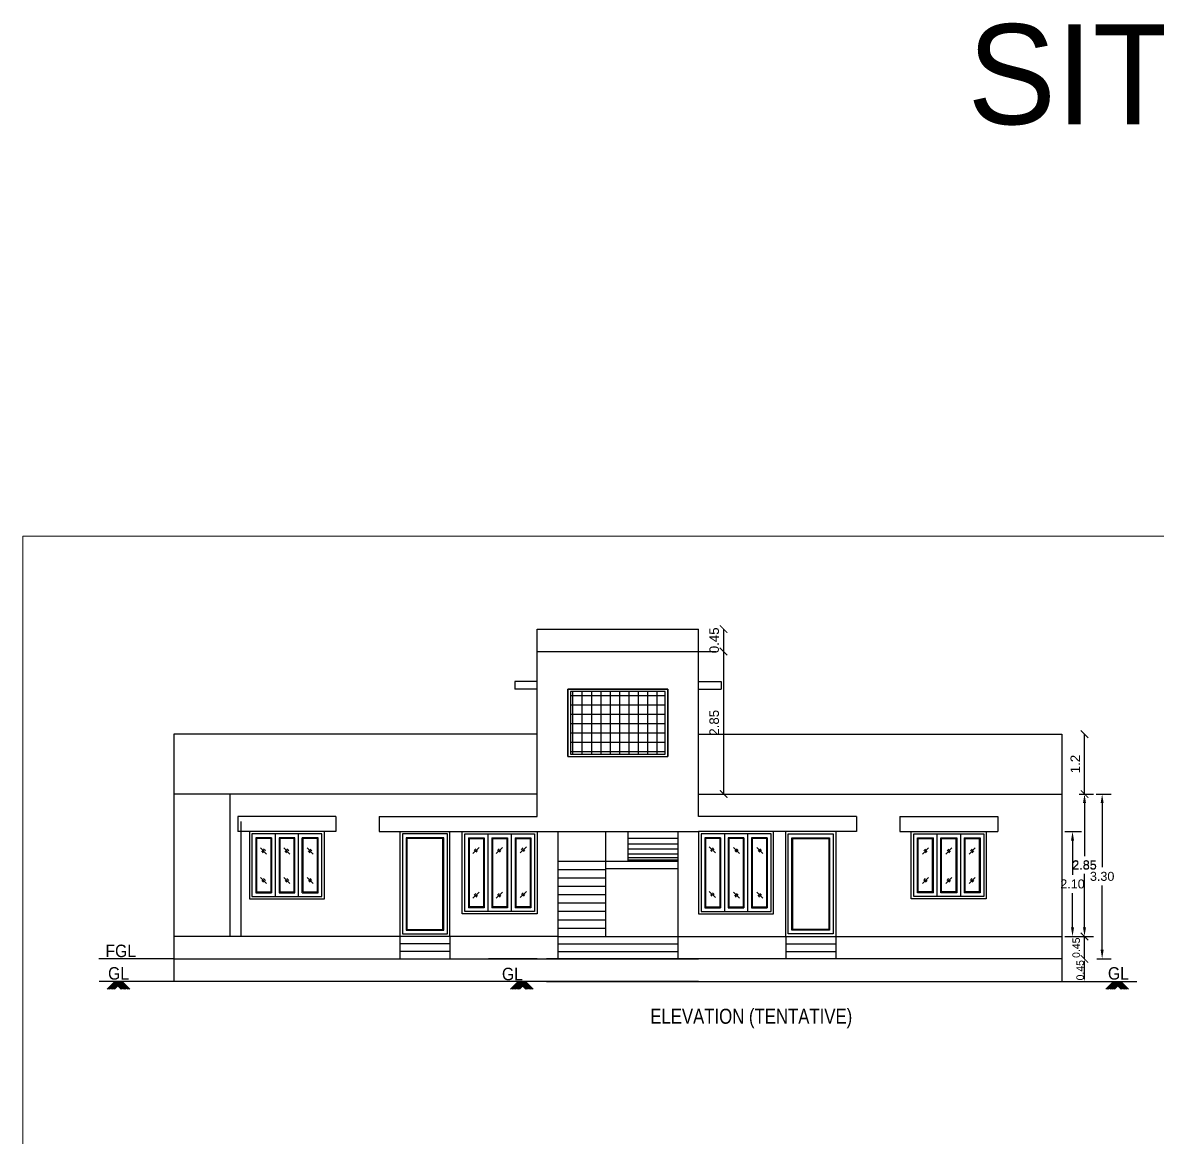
# Model space of a CAD drawing. Header units: metres. Extents: x 10 to 343, y 349 to 530.
# Drawn here: x 148.91 to 171.63, y 386.07 to 408.39 of the extents above; entities that cross this region are included whole.
import ezdxf

# ---------------------------------------------------------------- set-up
doc = ezdxf.new("R2010")
doc.units = ezdxf.units.M
doc.linetypes.add('HIDDEN', pattern=[0.375, 0.25, -0.125])
for name, color, linetype in [('BLK_1_FLR_0_KITCHEN', 1, 'Continuous'), ('BLK_1_FLR_0_REGULAR_ROOM_1', 1, 'Continuous'), ('BLK_1_FLR_0_REGULAR_ROOM_2', 1, 'Continuous'), ('BLK_1_FLR_0_REGULAR_ROOM_3', 1, 'Continuous'), ('BLK_1_FLR_0_WC_BATH_2', 3, 'Continuous'), ('BLK_1_HT_OF_BLDG', 5, 'Continuous'), ('BLK_1_PLINTH_HEIGHT', 7, 'Continuous')]:
    doc.layers.add(name, color=color, linetype=linetype)
doc.layers.add('wall', color=7, linetype='Continuous', lineweight=0)
doc.styles.add('m', font='micross.ttf', dxfattribs={"width": 0.9, "height": 350})
doc.styles.add('ROMANS', font='romans.shx', dxfattribs={"width": 0.8})
doc.styles.get("Standard").update_dxf_attribs({"font": 'arial.ttf'})
doc.styles.add('style10', font='micross.ttf', dxfattribs={"width": 0.8, "height": 150})
doc.styles.add('style3', font='arial.ttf')
doc.dimstyles.new('ISO-25', dxfattribs={"dimtxt": 2.5, "dimasz": 2.5, "dimexe": 1.25, "dimexo": 0.625, "dimtad": 1, "dimtxsty": 'Standard', "dimcen": 2.5, "dimadec": 0, "dimazin": 0, "dimtfac": 1, "dimtmove": 0, "dimatfit": 3, "dimfxl": 0, "dimarcsym": 0})
doc.dimstyles.new('STANDARD$0', dxfattribs={"dimtxt": 4, "dimasz": 2.5, "dimexe": 2, "dimexo": 2, "dimgap": 2, "dimtad": 1, "dimdec": 4, "dimzin": 0, "dimdsep": 46, "dimlunit": 4, "dimtxsty": 'ROMANS', "dimblk": 'ARCHTICK', "dimcen": 0.0625, "dimdle": 2.5, "dimse1": 1, "dimse2": 1, "dimclrd": 4, "dimclre": 9, "dimclrt": 6, "dimadec": 0, "dimazin": 0, "dimtfac": 1, "dimtdec": 4, "dimtix": 1, "dimtofl": 0, "dimtmove": 2, "dimatfit": 3, "dimldrblk": 'ARCHTICK', "dimfxl": 0, "dimtolj": 1, "dimtzin": 0, "dimarcsym": 0})

# ---------------------------------------------------------------- blocks, each defined once
blk = doc.blocks.new('_ArchTick')
at = {"color": 0, "linetype": 'ByBlock', "const_width": 0.15}
blk.add_lwpolyline([(-0.5, -0.5), (0.5, 0.5)], dxfattribs=at)
blk = doc.blocks.new('*D71')
at = {"color": 8, "lineweight": -2, "ltscale": 400}
blk.add_line((170.155, 389.661), (170.155, 390.111), dxfattribs=at)
at = {"layer": 'Defpoints', "color": 0, "ltscale": 400}
for p in [(169.983, 390.111), (170.155, 390.111), (169.983, 389.661)]:
    blk.add_point(p, dxfattribs=at)
at = {"color": 8, "lineweight": -2, "ltscale": 400, "xscale": 0.15, "yscale": 0.15, "zscale": 0.15}
for p, rotation in [((170.155, 390.111), 90), ((170.155, 389.661), 270)]:
    blk.add_blockref('_ArchTick', p, dxfattribs=dict(at, rotation=rotation))
at = {"ltscale": 400, "insert": (169.989, 389.886), "char_height": 0.15, "attachment_point": 5, "rotation": 90, "style": 'style3'}
blk.add_mtext('0.45', dxfattribs=at)
blk = doc.blocks.new('*D72')
at = {"layer": 'BLK_1_FLR_0_KITCHEN', "color": 0, "lineweight": -2}
for p, q in [((170.046, 392.961), (170.335, 392.961)), ((170.155, 392.781), (170.155, 391.718)), ((170.155, 390.291), (170.155, 391.354)), ((169.764, 390.111), (170.335, 390.111))]:
    blk.add_line(p, q, dxfattribs=at)
at = {"layer": 'BLK_1_FLR_0_KITCHEN', "color": 0}
for points in [[(170.125, 392.781), (170.185, 392.781), (170.155, 392.961)], [(170.125, 390.291), (170.185, 390.291), (170.155, 390.111)]]:
    blk.add_solid(points, dxfattribs=at)
at = {"layer": 'Defpoints', "color": 0}
for p in [(169.983, 392.961), (170.155, 392.961), (169.701, 390.111)]:
    blk.add_point(p, dxfattribs=at)
at = {"layer": 'BLK_1_FLR_0_KITCHEN', "color": 0, "insert": (170.155, 391.536), "char_height": 0.18, "attachment_point": 5}
blk.add_mtext('\\A1;2.85', dxfattribs=at)
blk = doc.blocks.new('*D73')
at = {"color": 8, "lineweight": -2, "ltscale": 400}
blk.add_line((170.155, 392.961), (170.155, 394.161), dxfattribs=at)
at = {"layer": 'Defpoints', "color": 0, "ltscale": 400}
for p in [(169.983, 394.161), (170.155, 394.161), (169.983, 392.961)]:
    blk.add_point(p, dxfattribs=at)
at = {"color": 8, "lineweight": -2, "ltscale": 400, "xscale": 0.15, "yscale": 0.15, "zscale": 0.15}
for p, rotation in [((170.155, 394.161), 90), ((170.155, 392.961), 270)]:
    blk.add_blockref('_ArchTick', p, dxfattribs=dict(at, rotation=rotation))
at = {"ltscale": 400, "insert": (169.97, 393.561), "char_height": 0.19, "attachment_point": 5, "rotation": 90, "style": 'style3'}
blk.add_mtext('1.2', dxfattribs=at)
blk = doc.blocks.new('*D69')
at = {"color": 8, "lineweight": -2, "ltscale": 400}
blk.add_line((162.932, 395.811), (162.932, 392.961), dxfattribs=at)
at = {"layer": 'Defpoints', "color": 0, "ltscale": 400}
for p in [(162.774, 395.811), (162.774, 392.961), (162.932, 392.961)]:
    blk.add_point(p, dxfattribs=at)
at = {"color": 8, "lineweight": -2, "ltscale": 400, "xscale": 0.15, "yscale": 0.15, "zscale": 0.15}
for p, rotation in [((162.932, 395.811), 90), ((162.932, 392.961), 270)]:
    blk.add_blockref('_ArchTick', p, dxfattribs=dict(at, rotation=rotation))
at = {"ltscale": 400, "insert": (162.745, 394.386), "char_height": 0.19, "attachment_point": 5, "rotation": 90, "style": 'style3'}
blk.add_mtext('2.85', dxfattribs=at)
blk = doc.blocks.new('*D70')
at = {"layer": 'BLK_1_HT_OF_BLDG', "color": 0, "lineweight": -2}
for p, q in [((170.39, 392.961), (170.688, 392.961)), ((170.508, 392.781), (170.508, 391.495)), ((170.508, 389.844), (170.508, 391.131)), ((170.405, 389.664), (170.688, 389.664))]:
    blk.add_line(p, q, dxfattribs=at)
at = {"layer": 'BLK_1_HT_OF_BLDG', "color": 0}
for points in [[(170.478, 392.781), (170.538, 392.781), (170.508, 392.961)], [(170.478, 389.844), (170.538, 389.844), (170.508, 389.664)]]:
    blk.add_solid(points, dxfattribs=at)
at = {"layer": 'Defpoints', "color": 0}
for p in [(170.328, 392.961), (170.343, 389.664), (170.508, 389.664)]:
    blk.add_point(p, dxfattribs=at)
at = {"layer": 'BLK_1_HT_OF_BLDG', "color": 0, "insert": (170.508, 391.313), "char_height": 0.18, "attachment_point": 5}
blk.add_mtext('\\A1;3.30', dxfattribs=at)
blk = doc.blocks.new('*D116')
at = {"layer": 'BLK_1_PLINTH_HEIGHT', "color": 0, "lineweight": -2, "ltscale": 0.5}
blk.add_line((170.155, 389.261), (170.155, 389.611), dxfattribs=at)
at = {"layer": 'BLK_1_PLINTH_HEIGHT', "color": 0, "ltscale": 0.5}
for points in [[(170.147, 389.611), (170.164, 389.611), (170.155, 389.661)], [(170.147, 389.261), (170.164, 389.261), (170.155, 389.211)]]:
    blk.add_solid(points, dxfattribs=at)
at = {"layer": 'Defpoints', "color": 0, "ltscale": 0.5}
for p in [(169.983, 389.661), (170.155, 389.661), (169.983, 389.211)]:
    blk.add_point(p, dxfattribs=at)
at = {"layer": 'BLK_1_PLINTH_HEIGHT', "color": 0, "ltscale": 0.5, "insert": (170.069, 389.436), "char_height": 0.15, "attachment_point": 5, "rotation": 90}
blk.add_mtext('0.45', dxfattribs=at)
blk = doc.blocks.new('*D117')
at = {"color": 8, "lineweight": -2, "ltscale": 400}
blk.add_line((162.932, 396.261), (162.932, 395.811), dxfattribs=at)
at = {"layer": 'Defpoints', "color": 0, "ltscale": 400}
for p in [(162.774, 396.261), (162.774, 395.811), (162.932, 395.811)]:
    blk.add_point(p, dxfattribs=at)
at = {"color": 8, "lineweight": -2, "ltscale": 400, "xscale": 0.15, "yscale": 0.15, "zscale": 0.15}
for p, rotation in [((162.932, 396.261), 90), ((162.932, 395.811), 270)]:
    blk.add_blockref('_ArchTick', p, dxfattribs=dict(at, rotation=rotation))
at = {"ltscale": 400, "insert": (162.745, 396.036), "char_height": 0.19, "attachment_point": 5, "rotation": 90, "style": 'style3'}
blk.add_mtext('0.45', dxfattribs=at)
blk = doc.blocks.new('*D185')
at = {"layer": 'BLK_1_FLR_0_WC_BATH_2', "color": 0, "lineweight": -2}
for p, q in [((169.764, 392.211), (170.095, 392.211)), ((169.915, 392.031), (169.915, 391.343)), ((169.915, 390.291), (169.915, 390.979)), ((169.764, 390.111), (170.095, 390.111))]:
    blk.add_line(p, q, dxfattribs=at)
at = {"layer": 'BLK_1_FLR_0_WC_BATH_2', "color": 0}
for points in [[(169.885, 392.031), (169.945, 392.031), (169.915, 392.211)], [(169.885, 390.291), (169.945, 390.291), (169.915, 390.111)]]:
    blk.add_solid(points, dxfattribs=at)
at = {"layer": 'Defpoints', "color": 0}
for p in [(169.701, 392.211), (169.701, 390.111), (169.915, 390.111)]:
    blk.add_point(p, dxfattribs=at)
at = {"layer": 'BLK_1_FLR_0_WC_BATH_2', "color": 0, "insert": (169.915, 391.161), "char_height": 0.18, "attachment_point": 5}
blk.add_mtext('\\A1;2.10', dxfattribs=at)
blk = doc.blocks.new('*D186')
at = {"layer": 'BLK_1_FLR_0_WC_BATH_2', "color": 0, "lineweight": -2}
for p, q in [((169.764, 392.211), (170.095, 392.211)), ((169.915, 392.031), (169.915, 391.343)), ((169.915, 390.291), (169.915, 390.979)), ((169.764, 390.111), (170.095, 390.111))]:
    blk.add_line(p, q, dxfattribs=at)
at = {"layer": 'BLK_1_FLR_0_WC_BATH_2', "color": 0}
for points in [[(169.885, 392.031), (169.945, 392.031), (169.915, 392.211)], [(169.885, 390.291), (169.945, 390.291), (169.915, 390.111)]]:
    blk.add_solid(points, dxfattribs=at)
at = {"layer": 'Defpoints', "color": 0}
for p in [(169.701, 392.211), (169.701, 390.111), (169.915, 390.111)]:
    blk.add_point(p, dxfattribs=at)
at = {"layer": 'BLK_1_FLR_0_WC_BATH_2', "color": 0, "insert": (169.915, 391.161), "char_height": 0.18, "attachment_point": 5}
blk.add_mtext('\\A1;2.10', dxfattribs=at)
blk = doc.blocks.new('*D187')
at = {"layer": 'BLK_1_FLR_0_WC_BATH_2', "color": 0, "lineweight": -2}
for p, q in [((169.764, 392.211), (170.095, 392.211)), ((169.915, 392.031), (169.915, 391.343)), ((169.915, 390.291), (169.915, 390.979)), ((169.764, 390.111), (170.095, 390.111))]:
    blk.add_line(p, q, dxfattribs=at)
at = {"layer": 'BLK_1_FLR_0_WC_BATH_2', "color": 0}
for points in [[(169.885, 392.031), (169.945, 392.031), (169.915, 392.211)], [(169.885, 390.291), (169.945, 390.291), (169.915, 390.111)]]:
    blk.add_solid(points, dxfattribs=at)
at = {"layer": 'Defpoints', "color": 0}
for p in [(169.701, 392.211), (169.701, 390.111), (169.915, 390.111)]:
    blk.add_point(p, dxfattribs=at)
at = {"layer": 'BLK_1_FLR_0_WC_BATH_2', "color": 0, "insert": (169.915, 391.161), "char_height": 0.18, "attachment_point": 5}
blk.add_mtext('\\A1;2.10', dxfattribs=at)
blk = doc.blocks.new('*D188')
at = {"layer": 'BLK_1_FLR_0_WC_BATH_2', "color": 0, "lineweight": -2}
for p, q in [((169.764, 392.211), (170.095, 392.211)), ((169.915, 392.031), (169.915, 391.343)), ((169.915, 390.291), (169.915, 390.979)), ((169.764, 390.111), (170.095, 390.111))]:
    blk.add_line(p, q, dxfattribs=at)
at = {"layer": 'BLK_1_FLR_0_WC_BATH_2', "color": 0}
for points in [[(169.885, 392.031), (169.945, 392.031), (169.915, 392.211)], [(169.885, 390.291), (169.945, 390.291), (169.915, 390.111)]]:
    blk.add_solid(points, dxfattribs=at)
at = {"layer": 'Defpoints', "color": 0}
for p in [(169.701, 392.211), (169.701, 390.111), (169.915, 390.111)]:
    blk.add_point(p, dxfattribs=at)
at = {"layer": 'BLK_1_FLR_0_WC_BATH_2', "color": 0, "insert": (169.915, 391.161), "char_height": 0.18, "attachment_point": 5}
blk.add_mtext('\\A1;2.10', dxfattribs=at)
blk = doc.blocks.new('*D189')
at = {"layer": 'BLK_1_FLR_0_REGULAR_ROOM_3', "color": 0, "lineweight": -2}
for p, q in [((170.046, 392.961), (170.335, 392.961)), ((170.155, 392.781), (170.155, 391.718)), ((170.155, 390.291), (170.155, 391.354)), ((169.764, 390.111), (170.335, 390.111))]:
    blk.add_line(p, q, dxfattribs=at)
at = {"layer": 'BLK_1_FLR_0_REGULAR_ROOM_3', "color": 0}
for points in [[(170.125, 392.781), (170.185, 392.781), (170.155, 392.961)], [(170.125, 390.291), (170.185, 390.291), (170.155, 390.111)]]:
    blk.add_solid(points, dxfattribs=at)
at = {"layer": 'Defpoints', "color": 0}
for p in [(169.983, 392.961), (170.155, 392.961), (169.701, 390.111)]:
    blk.add_point(p, dxfattribs=at)
at = {"layer": 'BLK_1_FLR_0_REGULAR_ROOM_3', "color": 0, "insert": (170.155, 391.536), "char_height": 0.18, "attachment_point": 5}
blk.add_mtext('\\A1;2.85', dxfattribs=at)
blk = doc.blocks.new('*D190')
at = {"layer": 'BLK_1_FLR_0_REGULAR_ROOM_1', "color": 0, "lineweight": -2}
for p, q in [((170.046, 392.961), (170.335, 392.961)), ((170.155, 392.781), (170.155, 391.721)), ((170.155, 390.291), (170.155, 391.357)), ((169.764, 390.111), (170.335, 390.111))]:
    blk.add_line(p, q, dxfattribs=at)
at = {"layer": 'BLK_1_FLR_0_REGULAR_ROOM_1', "color": 0}
for points in [[(170.125, 392.781), (170.185, 392.781), (170.155, 392.961)], [(170.125, 390.291), (170.185, 390.291), (170.155, 390.111)]]:
    blk.add_solid(points, dxfattribs=at)
at = {"layer": 'Defpoints', "color": 0}
for p in [(169.983, 392.961), (170.155, 392.961), (169.701, 390.111)]:
    blk.add_point(p, dxfattribs=at)
at = {"layer": 'BLK_1_FLR_0_REGULAR_ROOM_1', "color": 0, "insert": (170.155, 391.539), "char_height": 0.18, "attachment_point": 5}
blk.add_mtext('\\A1;2.85', dxfattribs=at)
blk = doc.blocks.new('*D191')
at = {"layer": 'BLK_1_FLR_0_REGULAR_ROOM_2', "color": 0, "lineweight": -2}
for p, q in [((170.046, 392.961), (170.335, 392.961)), ((170.155, 392.781), (170.155, 391.727)), ((170.155, 390.291), (170.155, 391.363)), ((169.764, 390.111), (170.335, 390.111))]:
    blk.add_line(p, q, dxfattribs=at)
at = {"layer": 'BLK_1_FLR_0_REGULAR_ROOM_2', "color": 0}
for points in [[(170.125, 392.781), (170.185, 392.781), (170.155, 392.961)], [(170.125, 390.291), (170.185, 390.291), (170.155, 390.111)]]:
    blk.add_solid(points, dxfattribs=at)
at = {"layer": 'Defpoints', "color": 0}
for p in [(169.983, 392.961), (170.155, 392.961), (169.701, 390.111)]:
    blk.add_point(p, dxfattribs=at)
at = {"layer": 'BLK_1_FLR_0_REGULAR_ROOM_2', "color": 0, "insert": (170.155, 391.545), "char_height": 0.18, "attachment_point": 5}
blk.add_mtext('\\A1;2.85', dxfattribs=at)

msp = doc.modelspace()

# ---------------------------------------------------------------- hatches: boundary and pattern name
at = {"ltscale": 400}
h = msp.add_hatch(dxfattribs=at)
h.set_pattern_fill('NET', color=256, scale=1.5, style=0)
h.set_pattern_definition([(0, (-17767.8952, -11771.00398), (0, 0.1875), []), (90, (-17767.8952, -11771.00398), (-0.1875, 0), [])])
h.paths.add_polyline_path([(161.7663, 395.0113), (159.8663, 395.0113), (159.8663, 393.7613), (161.7663, 393.7613)])

# ---------------------------------------------------------------- linework, layer by layer
for p, q in [((159.2013, 392.5113), (159.2013, 396.2613)), ((159.2013, 396.2613), (162.4313, 396.2613)), ((162.4313, 394.1613), (162.4313, 396.2613)), ((162.4313, 394.1613), (162.4313, 395.5113)), ((159.8163, 395.0613), (161.8163, 395.0613)), ((159.8163, 393.7113), (159.8163, 395.0613)), ((161.8163, 395.0613), (161.8163, 393.7113)), ((151.9313, 394.1613), (151.9313, 389.6613)), ((162.4313, 392.5113), (162.4313, 394.1613)), ((169.7013, 394.1613), (169.7013, 389.6613)), ((159.8163, 393.7113), (161.8163, 393.7113)), ((156.0413, 392.5113), (156.0413, 392.2113)), ((156.0413, 392.5113), (156.0413, 392.2113)), ((156.0413, 392.5113), (159.2013, 392.5113)), ((165.5913, 392.5113), (162.4313, 392.5113)), ((165.5913, 392.5113), (165.5913, 392.2113)), ((165.5913, 392.5113), (165.5913, 392.2113)), ((156.0413, 392.2113), (159.2013, 392.2113)), ((165.5913, 392.2113), (162.4313, 392.2113)), ((153.6641, 391.8814), (153.7856, 391.7601)), ((153.7247, 391.7862), (153.6922, 391.8216)), ((153.7618, 391.8216), (153.7262, 391.8578)), ((154.1311, 391.8814), (154.2526, 391.7601)), ((154.1917, 391.7862), (154.1592, 391.8216)), ((154.2288, 391.8216), (154.1932, 391.8578)), ((154.5971, 391.8814), (154.7186, 391.7601)), ((154.6577, 391.7862), (154.6252, 391.8216)), ((154.6948, 391.8216), (154.6592, 391.8578)), ((158.0381, 391.8904), (157.9166, 391.7691)), ((157.9404, 391.8306), (157.9759, 391.8668)), ((157.9775, 391.7952), (158.0099, 391.8306)), ((158.5051, 391.8904), (158.3836, 391.7691)), ((158.4074, 391.8306), (158.4429, 391.8668)), ((158.4445, 391.7952), (158.4769, 391.8306)), ((158.9861, 391.9054), (158.8646, 391.7841)), ((158.8884, 391.8456), (158.9239, 391.8818)), ((158.9255, 391.8102), (158.9579, 391.8456)), ((162.6464, 391.9054), (162.7679, 391.7841)), ((162.707, 391.8102), (162.6746, 391.8456)), ((162.7441, 391.8456), (162.7086, 391.8818)), ((163.1274, 391.8904), (163.2489, 391.7691)), ((163.188, 391.7952), (163.1556, 391.8306)), ((163.2251, 391.8306), (163.1896, 391.8668)), ((163.5944, 391.8904), (163.7159, 391.7691)), ((163.655, 391.7952), (163.6226, 391.8306)), ((163.6921, 391.8306), (163.6566, 391.8668)), ((167.0354, 391.8814), (166.9139, 391.7601)), ((166.9377, 391.8216), (166.9733, 391.8578)), ((166.9748, 391.7862), (167.0073, 391.8216)), ((167.5014, 391.8814), (167.3799, 391.7601)), ((167.4037, 391.8216), (167.4393, 391.8578)), ((167.4408, 391.7862), (167.4733, 391.8216)), ((167.9684, 391.8814), (167.8469, 391.7601)), ((167.8707, 391.8216), (167.9063, 391.8578)), ((167.9078, 391.7862), (167.9403, 391.8216)), ((153.6641, 391.2914), (153.7856, 391.1701)), ((153.7247, 391.1962), (153.6922, 391.2316)), ((153.7618, 391.2316), (153.7262, 391.2678)), ((154.1311, 391.2914), (154.2526, 391.1701)), ((154.1917, 391.1962), (154.1592, 391.2316)), ((154.2288, 391.2316), (154.1932, 391.2678)), ((154.5971, 391.2914), (154.7186, 391.1701)), ((154.6577, 391.1962), (154.6252, 391.2316)), ((154.6948, 391.2316), (154.6592, 391.2678)), ((167.0354, 391.2914), (166.9139, 391.1701)), ((166.9377, 391.2316), (166.9733, 391.2678)), ((166.9748, 391.1962), (167.0073, 391.2316)), ((167.5014, 391.2914), (167.3799, 391.1701)), ((167.4037, 391.2316), (167.4393, 391.2678)), ((167.4408, 391.1962), (167.4733, 391.2316)), ((167.9684, 391.2914), (167.8469, 391.1701)), ((167.8707, 391.2316), (167.9063, 391.2678)), ((167.9078, 391.1962), (167.9403, 391.2316)), ((158.0381, 390.9959), (157.9166, 390.8746)), ((157.9404, 390.9361), (157.9759, 390.9723)), ((157.9775, 390.9007), (158.0099, 390.9361)), ((158.5051, 390.9959), (158.3836, 390.8746)), ((158.4074, 390.9361), (158.4429, 390.9723)), ((158.4445, 390.9007), (158.4769, 390.9361)), ((158.9861, 391.0109), (158.8646, 390.8896)), ((158.8884, 390.9511), (158.9239, 390.9873)), ((158.9255, 390.9157), (158.9579, 390.9511)), ((162.6464, 391.0109), (162.7679, 390.8896)), ((162.707, 390.9157), (162.6746, 390.9511)), ((162.7441, 390.9511), (162.7086, 390.9873)), ((163.1274, 390.9959), (163.2489, 390.8746)), ((163.188, 390.9007), (163.1556, 390.9361)), ((163.2251, 390.9361), (163.1896, 390.9723)), ((163.5944, 390.9959), (163.7159, 390.8746)), ((163.655, 390.9007), (163.6226, 390.9361)), ((163.6921, 390.9361), (163.6566, 390.9723)), ((151.9313, 389.6613), (151.9313, 389.2113)), ((151.9313, 389.6613), (162.4313, 389.6613)), ((169.7013, 389.6613), (159.3863, 389.6613)), ((169.7013, 389.6613), (169.7013, 389.2113)), ((151.9313, 389.2113), (150.4328, 389.2113)), ((150.596, 389.0588), (150.7484, 389.2113)), ((150.6205, 389.0588), (150.7729, 389.2113)), ((150.6449, 389.0588), (150.7974, 389.2113)), ((150.6694, 389.0588), (150.8219, 389.2113)), ((150.698, 389.0588), (150.8504, 389.2113)), ((150.8744, 389.0588), (150.7219, 389.2113)), ((150.7225, 389.0588), (150.8749, 389.2113)), ((150.744, 389.0588), (150.8965, 389.2113)), ((150.8984, 389.0588), (150.7459, 389.2113)), ((150.9254, 389.0588), (150.7729, 389.2113)), ((150.9494, 389.0588), (150.7969, 389.2113)), ((150.9728, 389.0588), (150.8204, 389.2113)), ((151.0028, 389.0588), (150.8504, 389.2113)), ((151.0244, 389.0588), (150.872, 389.2113)), ((151.0489, 389.0588), (150.8965, 389.2113)), ((158.6706, 389.0588), (158.823, 389.2113)), ((158.6951, 389.0588), (158.8476, 389.2113)), ((158.7167, 389.0588), (158.8691, 389.2113)), ((158.7467, 389.0588), (158.8991, 389.2113)), ((158.7701, 389.0588), (158.9226, 389.2113)), ((158.7941, 389.0588), (158.9466, 389.2113)), ((158.8211, 389.0588), (158.9736, 389.2113)), ((158.9755, 389.0588), (158.823, 389.2113)), ((158.997, 389.0588), (158.8446, 389.2113)), ((158.8451, 389.0588), (158.9976, 389.2113)), ((159.0216, 389.0588), (158.8691, 389.2113)), ((159.0501, 389.0588), (158.8976, 389.2113)), ((159.0746, 389.0588), (158.9222, 389.2113)), ((159.099, 389.0588), (158.9466, 389.2113)), ((159.1235, 389.0588), (158.9711, 389.2113)), ((169.7013, 389.2113), (171.1997, 389.2113)), ((170.5836, 389.0588), (170.736, 389.2113)), ((170.6081, 389.0588), (170.7605, 389.2113)), ((170.6297, 389.0588), (170.7821, 389.2113)), ((170.6597, 389.0588), (170.8121, 389.2113)), ((170.6831, 389.0588), (170.8356, 389.2113)), ((170.7071, 389.0588), (170.8596, 389.2113)), ((170.7341, 389.0588), (170.8866, 389.2113)), ((170.8885, 389.0588), (170.736, 389.2113)), ((170.91, 389.0588), (170.7576, 389.2113)), ((170.7581, 389.0588), (170.9106, 389.2113)), ((170.9345, 389.0588), (170.7821, 389.2113)), ((170.9631, 389.0588), (170.8106, 389.2113)), ((170.9876, 389.0588), (170.8352, 389.2113)), ((171.012, 389.0588), (170.8596, 389.2113)), ((171.0365, 389.0588), (170.8841, 389.2113))]:
    msp.add_line(p, q, dxfattribs=at)
at = {"linetype": 'HIDDEN', "ltscale": 500}
for p, q in [((159.2013, 395.8113), (162.7743, 395.8113)), ((158.7513, 395.2113), (158.7513, 395.0613)), ((162.8813, 395.2113), (162.8813, 395.0613)), ((159.2013, 392.9613), (151.9313, 392.9613)), ((162.4313, 392.9613), (169.7013, 392.9613)), ((162.4313, 392.9613), (169.7013, 392.9613)), ((159.6163, 390.1113), (151.9313, 390.1113)), ((162.0163, 390.1113), (164.1763, 390.1113)), ((165.1763, 390.1113), (169.7013, 390.1113)), ((151.9313, 389.6613), (150.4314, 389.6613)), ((159.2013, 389.6613), (158.225, 389.6613)), ((162.4313, 389.2113), (151.9313, 389.2113)), ((159.3863, 389.2113), (169.7013, 389.2113))]:
    msp.add_line(p, q, dxfattribs=at)
for p, q in [((159.2013, 395.2113), (158.7513, 395.2113)), ((162.4313, 395.2113), (162.8813, 395.2113)), ((159.2013, 395.0613), (158.7513, 395.0613)), ((162.4313, 395.0613), (162.8813, 395.0613)), ((159.2013, 394.1613), (151.9313, 394.1613)), ((162.4313, 394.1613), (169.7013, 394.1613)), ((153.0562, 390.1113), (153.0562, 392.9613)), ((153.2138, 392.5113), (153.2138, 392.2113)), ((155.1738, 392.5113), (153.2138, 392.5113)), ((155.1738, 392.5113), (155.1738, 392.2113)), ((166.4588, 392.5113), (168.4188, 392.5113)), ((166.4588, 392.5113), (166.4588, 392.2113)), ((168.4188, 392.5113), (168.4188, 392.2113)), ((153.2717, 392.4113), (153.2717, 390.1113)), ((155.1738, 392.2113), (153.2138, 392.2113)), ((153.4438, 392.2113), (153.4438, 390.8613)), ((154.8938, 392.1613), (153.4938, 392.1613)), ((153.4938, 392.1613), (153.4938, 390.9113)), ((153.8858, 392.0863), (153.5688, 392.0863)), ((153.5688, 392.0863), (153.5688, 390.9863)), ((153.8708, 392.0713), (153.5838, 392.0713)), ((153.5838, 392.0713), (153.5838, 391.0013)), ((153.8708, 392.0713), (153.8708, 391.0013)), ((153.8858, 392.0863), (153.8858, 390.9863)), ((153.9608, 392.1613), (153.9608, 390.9113)), ((154.3518, 392.0863), (154.0358, 392.0863)), ((154.0358, 392.0863), (154.0358, 390.9863)), ((154.3368, 392.0713), (154.0508, 392.0713)), ((154.0508, 392.0713), (154.0508, 391.0013)), ((154.3368, 391.0013), (154.3368, 392.0713)), ((154.3518, 390.9863), (154.3518, 392.0863)), ((154.4268, 390.9113), (154.4268, 392.1613)), ((154.8188, 392.0863), (154.5018, 392.0863)), ((154.5018, 390.9863), (154.5018, 392.0863)), ((154.8038, 392.0713), (154.5168, 392.0713)), ((154.5168, 391.0013), (154.5168, 392.0713)), ((154.8038, 391.0013), (154.8038, 392.0713)), ((154.8188, 390.9863), (154.8188, 392.0863)), ((154.8938, 390.9113), (154.8938, 392.1613)), ((154.9438, 390.8613), (154.9438, 392.2113)), ((156.4563, 392.2113), (156.4563, 390.1113)), ((157.4063, 392.1613), (156.5063, 392.1613)), ((156.5063, 392.1613), (156.5063, 390.1613)), ((157.3313, 392.0863), (156.5813, 392.0863)), ((156.5813, 392.0863), (156.5813, 390.2363)), ((157.3163, 392.0713), (156.5963, 392.0713)), ((156.5963, 392.0713), (156.5963, 390.2513)), ((157.3163, 390.2513), (157.3163, 392.0713)), ((157.3313, 390.2363), (157.3313, 392.0863)), ((157.4063, 390.1613), (157.4063, 392.1613)), ((157.4563, 390.1113), (157.4563, 392.2113)), ((157.7013, 390.5613), (157.7013, 392.2113)), ((157.7513, 392.1613), (159.1513, 392.1613)), ((157.7513, 390.6113), (157.7513, 392.1613)), ((157.8263, 392.0863), (157.8263, 390.6863)), ((157.8263, 392.0863), (158.1433, 392.0863)), ((157.8413, 392.0713), (158.1283, 392.0713)), ((157.8413, 392.0713), (157.8413, 390.7013)), ((158.1283, 392.0713), (158.1283, 390.7013)), ((158.1433, 392.0863), (158.1433, 390.6863)), ((158.2183, 390.6113), (158.2183, 392.1613)), ((158.2933, 392.0863), (158.2933, 390.6863)), ((158.2933, 392.0863), (158.6103, 392.0863)), ((158.3083, 392.0713), (158.5953, 392.0713)), ((158.3083, 392.0713), (158.3083, 390.7013)), ((158.5953, 392.0713), (158.5953, 390.7013)), ((158.6103, 392.0863), (158.6103, 390.6863)), ((158.6843, 392.1613), (158.6843, 390.6113)), ((158.7593, 392.0863), (158.7593, 390.6863)), ((158.7593, 392.0863), (159.0763, 392.0863)), ((158.7743, 392.0713), (159.0613, 392.0713)), ((158.7743, 392.0713), (158.7743, 390.7013)), ((159.0613, 392.0713), (159.0613, 390.7013)), ((159.0763, 392.0863), (159.0763, 390.6863)), ((159.1513, 392.1613), (159.1513, 390.6113)), ((159.2013, 392.2113), (162.4313, 392.2113)), ((159.2013, 392.2113), (159.2013, 390.5613)), ((159.6163, 392.2113), (159.6163, 389.6613)), ((160.5663, 392.2113), (160.5663, 390.1113)), ((161.0163, 392.2113), (161.0163, 391.6201)), ((161.0163, 392.0747), (162.0163, 392.0747)), ((162.0163, 392.2113), (162.0163, 389.6613)), ((162.4313, 392.2113), (162.4313, 390.5613)), ((162.4813, 392.1613), (162.4813, 390.6113)), ((163.8813, 392.1613), (162.4813, 392.1613)), ((162.5563, 392.0863), (162.5563, 390.6863)), ((162.8733, 392.0863), (162.5563, 392.0863)), ((162.8583, 392.0713), (162.5713, 392.0713)), ((162.5713, 392.0713), (162.5713, 390.7013)), ((162.8583, 392.0713), (162.8583, 390.7013)), ((162.8733, 392.0863), (162.8733, 390.6863)), ((162.9483, 392.1613), (162.9483, 390.6113)), ((163.0223, 392.0863), (163.0223, 390.6863)), ((163.3393, 392.0863), (163.0223, 392.0863)), ((163.3243, 392.0713), (163.0373, 392.0713)), ((163.0373, 392.0713), (163.0373, 390.7013)), ((163.3243, 392.0713), (163.3243, 390.7013)), ((163.3393, 392.0863), (163.3393, 390.6863)), ((163.4143, 390.6113), (163.4143, 392.1613)), ((163.4893, 392.0863), (163.4893, 390.6863)), ((163.8063, 392.0863), (163.4893, 392.0863)), ((163.7913, 392.0713), (163.5043, 392.0713)), ((163.5043, 392.0713), (163.5043, 390.7013)), ((163.7913, 392.0713), (163.7913, 390.7013)), ((163.8063, 392.0863), (163.8063, 390.6863)), ((163.8813, 390.6113), (163.8813, 392.1613)), ((163.9313, 390.5613), (163.9313, 392.2113)), ((164.1763, 390.1113), (164.1763, 392.2113)), ((164.2263, 392.1613), (165.1263, 392.1613)), ((164.2263, 390.1613), (164.2263, 392.1613)), ((164.3013, 392.0863), (165.0513, 392.0863)), ((164.3013, 390.2363), (164.3013, 392.0863)), ((164.3163, 392.0713), (165.0363, 392.0713)), ((164.3163, 390.2513), (164.3163, 392.0713)), ((165.0363, 392.0713), (165.0363, 390.2513)), ((165.0513, 392.0863), (165.0513, 390.2363)), ((165.1263, 392.1613), (165.1263, 390.1613)), ((165.1763, 392.2113), (165.1763, 390.1113)), ((166.4588, 392.2113), (168.4188, 392.2113)), ((166.6888, 390.8613), (166.6888, 392.2113)), ((166.7388, 392.1613), (168.1388, 392.1613)), ((166.7388, 390.9113), (166.7388, 392.1613)), ((166.8138, 392.0863), (167.1308, 392.0863)), ((166.8138, 390.9863), (166.8138, 392.0863)), ((166.8288, 392.0713), (167.1158, 392.0713)), ((166.8288, 391.0013), (166.8288, 392.0713)), ((167.1158, 391.0013), (167.1158, 392.0713)), ((167.1308, 390.9863), (167.1308, 392.0863)), ((167.2058, 390.9113), (167.2058, 392.1613)), ((167.2808, 392.0863), (167.5968, 392.0863)), ((167.2808, 390.9863), (167.2808, 392.0863)), ((167.2958, 392.0713), (167.5818, 392.0713)), ((167.2958, 391.0013), (167.2958, 392.0713)), ((167.5818, 392.0713), (167.5818, 391.0013)), ((167.5968, 392.0863), (167.5968, 390.9863)), ((167.6718, 392.1613), (167.6718, 390.9113)), ((167.7468, 392.0863), (168.0638, 392.0863)), ((167.7468, 392.0863), (167.7468, 390.9863)), ((167.7618, 392.0713), (168.0488, 392.0713)), ((167.7618, 392.0713), (167.7618, 391.0013)), ((168.0488, 392.0713), (168.0488, 391.0013)), ((168.0638, 392.0863), (168.0638, 390.9863)), ((168.1388, 392.1613), (168.1388, 390.9113)), ((168.1888, 392.2113), (168.1888, 390.8613)), ((161.0163, 391.966), (162.0163, 391.966)), ((161.0163, 391.8671), (162.0163, 391.8671)), ((159.6163, 391.6201), (160.5663, 391.6201)), ((160.5663, 391.6201), (162.0163, 391.6201)), ((161.0163, 391.7634), (162.0163, 391.7634)), ((161.0163, 391.6893), (162.0163, 391.6893)), ((161.0163, 391.6448), (162.0163, 391.6448)), ((159.6163, 391.4525), (160.5663, 391.4525)), ((160.5663, 391.4701), (162.0163, 391.4701)), ((159.6163, 391.2848), (160.5663, 391.2848)), ((159.6163, 391.1172), (160.5663, 391.1172)), ((153.4938, 390.9113), (154.8938, 390.9113)), ((153.5688, 390.9863), (153.8858, 390.9863)), ((153.5838, 391.0013), (153.8708, 391.0013)), ((154.0358, 390.9863), (154.3518, 390.9863)), ((154.0508, 391.0013), (154.3368, 391.0013)), ((154.5018, 390.9863), (154.8188, 390.9863)), ((154.5168, 391.0013), (154.8038, 391.0013)), ((159.6163, 390.9495), (160.5663, 390.9495)), ((168.1388, 390.9113), (166.7388, 390.9113)), ((167.1308, 390.9863), (166.8138, 390.9863)), ((167.1158, 391.0013), (166.8288, 391.0013)), ((167.5968, 390.9863), (167.2808, 390.9863)), ((167.5818, 391.0013), (167.2958, 391.0013)), ((168.0638, 390.9863), (167.7468, 390.9863)), ((168.0488, 391.0013), (167.7618, 391.0013)), ((153.4438, 390.8613), (154.9438, 390.8613)), ((158.1433, 390.6863), (157.8263, 390.6863)), ((158.1283, 390.7013), (157.8413, 390.7013)), ((158.6103, 390.6863), (158.2933, 390.6863)), ((158.5953, 390.7013), (158.3083, 390.7013)), ((159.0763, 390.6863), (158.7593, 390.6863)), ((159.0613, 390.7013), (158.7743, 390.7013)), ((159.6163, 390.7819), (160.5663, 390.7819)), ((162.5563, 390.6863), (162.8733, 390.6863)), ((162.5713, 390.7013), (162.8583, 390.7013)), ((163.0223, 390.6863), (163.3393, 390.6863)), ((163.0373, 390.7013), (163.3243, 390.7013)), ((163.4893, 390.6863), (163.8063, 390.6863)), ((163.5043, 390.7013), (163.7913, 390.7013)), ((168.1888, 390.8613), (166.6888, 390.8613)), ((159.2013, 390.5613), (157.7013, 390.5613)), ((159.1513, 390.6113), (157.7513, 390.6113)), ((159.6163, 390.6142), (160.5663, 390.6142)), ((159.6163, 390.4466), (160.5663, 390.4466)), ((162.4313, 390.5613), (163.9313, 390.5613)), ((162.4813, 390.6113), (163.8813, 390.6113)), ((156.5813, 390.2363), (157.3313, 390.2363)), ((156.5963, 390.2513), (157.3163, 390.2513)), ((159.6163, 390.2789), (160.5663, 390.2789)), ((165.0513, 390.2363), (164.3013, 390.2363)), ((165.0363, 390.2513), (164.3163, 390.2513)), ((156.4563, 390.1113), (156.4563, 389.6613)), ((157.4563, 390.1113), (156.4563, 390.1113)), ((156.5063, 390.1613), (157.4063, 390.1613)), ((157.4563, 390.1113), (157.4563, 389.6613)), ((159.6163, 390.1113), (162.0163, 390.1113)), ((164.1763, 390.1113), (164.1763, 389.6613)), ((164.1763, 390.1113), (165.1763, 390.1113)), ((165.1263, 390.1613), (164.2263, 390.1613)), ((165.1763, 390.1113), (165.1763, 389.6613)), ((157.4563, 389.9613), (156.4563, 389.9613)), ((157.4563, 389.8113), (156.4563, 389.8113)), ((159.6163, 389.9613), (162.0163, 389.9613)), ((159.6163, 389.8113), (162.0163, 389.8113)), ((164.1763, 389.9613), (165.1763, 389.9613)), ((164.1763, 389.8113), (165.1763, 389.8113))]:
    msp.add_line(p, q)
at = {"linetype": 'Continuous', "ltscale": 500}
msp.add_line((159.3863, 389.2113), (158.3084, 389.2113), dxfattribs=at)
at = {"ltscale": 400}
for points in [[(161.8163, 395.0613), (159.8163, 395.0613), (159.8163, 393.7113), (161.8163, 393.7113)], [(161.7663, 395.0113), (159.8663, 395.0113), (159.8663, 393.7613), (161.7663, 393.7613)]]:
    msp.add_lwpolyline(points, close=True, dxfattribs=at)
at = {"layer": 'wall'}
msp.add_lwpolyline([(148.906, 367.6428), (192.1057, 367.6428), (192.1057, 398.1209), (148.906, 398.1209)], close=True, dxfattribs=at)

# ---------------------------------------------------------------- texts
for s, height, style, width, p in [('SITE PLAN', 2, 'style10', 0.95, (167.8139, 406.3624)), ('FGL', 0.25, 'm', 0.9, (150.5629, 389.6977)), ('GL', 0.25, 'm', 0.9, (150.6144, 389.2477)), ('GL', 0.25, 'm', 0.9, (158.4971, 389.2357)), ('GL', 0.25, 'm', 0.9, (170.624, 389.2477)), ('ELEVATION (TENTATIVE)', 0.3, 'style10', 0.8, (161.4648, 388.3651))]:
    msp.add_text(s, height=height, dxfattribs=dict(style=style, width=width)).set_placement(p)

# ---------------------------------------------------------------- dimensions: what is measured, and where the dimension line sits
at = {"ltscale": 400}
for base, p1, p2, override, picture, middle in [((162.9316, 395.8113), (162.7743, 396.2613), (162.7743, 395.8113), {"dimtxt": 0.19, "dimasz": 0.15, "dimexe": 1.25, "dimexo": 0.625, "dimgap": 0.09, "dimdec": 3, "dimzin": 8, "dimlunit": 2, "dimtxsty": 'style3', "dimcen": 0.09, "dimdle": 0, "dimclrd": 8, "dimclre": 8, "dimclrt": 256, "dimtdec": 3, "dimtix": 0, "dimtofl": 1, "dimtmove": 0, "dimfxl": 1.25, "dimtolj": 0, "dimtzin": 8}, '*D117', (162.9316, 396.0363)), ((162.9316, 392.9613), (162.7743, 395.8113), (162.7743, 392.9613), {"dimtxt": 0.19, "dimasz": 0.15, "dimexe": 1.25, "dimexo": 0.625, "dimgap": 0.09, "dimdec": 3, "dimzin": 8, "dimlunit": 2, "dimtxsty": 'style3', "dimcen": 0.09, "dimdle": 0, "dimclrd": 8, "dimclre": 8, "dimclrt": 256, "dimtdec": 3, "dimtix": 0, "dimtofl": 1, "dimtmove": 0, "dimfxl": 1.25, "dimtolj": 0, "dimtzin": 8}, '*D69', (162.9316, 394.3863)), ((170.1553, 390.1113), (169.9832, 389.6613), (169.9832, 390.1113), {"dimtxt": 0.15, "dimasz": 0.15, "dimexe": 1.25, "dimexo": 0.625, "dimgap": 0.09, "dimdec": 3, "dimzin": 8, "dimlunit": 2, "dimtxsty": 'style3', "dimcen": 0.09, "dimdle": 0, "dimclrd": 8, "dimclre": 8, "dimclrt": 256, "dimtdec": 3, "dimtix": 0, "dimtofl": 1, "dimtmove": 0, "dimfxl": 1.25, "dimtolj": 0, "dimtzin": 8}, '*D71', (170.1553, 389.8863))]:
    dim = msp.add_linear_dim(base=base, p1=p1, p2=p2, angle=90, dimstyle='STANDARD$0', override=override, dxfattribs=at)
    dim.commit()
    dim.dimension.update_dxf_attribs({"geometry": picture, "text_midpoint": middle, "dimtype": 160})
dim = msp.add_linear_dim(base=(170.1553, 394.1613), p1=(169.9832, 392.9613), p2=(169.9832, 394.1613), angle=90, dimstyle='STANDARD$0', override={"dimtxt": 0.19, "dimasz": 0.15, "dimexe": 1.25, "dimexo": 0.625, "dimgap": 0.09, "dimdec": 3, "dimzin": 8, "dimlunit": 2, "dimtxsty": 'style3', "dimcen": 0.09, "dimdle": 0, "dimclrd": 8, "dimclre": 8, "dimclrt": 256, "dimtdec": 3, "dimtix": 0, "dimtofl": 1, "dimtmove": 0, "dimfxl": 1.25, "dimtolj": 0, "dimtzin": 8}, dxfattribs=at)
dim.commit()
dim.dimension.update_dxf_attribs({"geometry": '*D73', "text_midpoint": (169.97, 393.5613)})
at = {"layer": 'BLK_1_FLR_0_KITCHEN', "color": 1}
dim = msp.add_linear_dim(base=(170.1553, 392.9613), p1=(169.7013, 390.1113), p2=(169.9832, 392.9613), angle=90, dimstyle='STANDARD$0', override={"dimtxt": 0.18, "dimasz": 0.18, "dimexe": 0.18, "dimexo": 0.0625, "dimgap": 0.09, "dimtad": 0, "dimtih": 1, "dimtoh": 1, "dimdec": 2, "dimlunit": 2, "dimtxsty": 'Standard', "dimcen": 0.09, "dimdle": 0, "dimse1": 0, "dimse2": 0, "dimclrd": 0, "dimclre": 0, "dimclrt": 0, "dimtdec": 2, "dimtix": 0, "dimtmove": 0}, dxfattribs=at)
dim.commit()
dim.dimension.update_dxf_attribs({"geometry": '*D72', "text_midpoint": (170.1553, 391.5363)})
at = {"layer": 'BLK_1_FLR_0_REGULAR_ROOM_1', "color": 1}
dim = msp.add_linear_dim(base=(170.1553, 392.9613), p1=(169.7013, 390.1113), p2=(169.9832, 392.9613), angle=90, dimstyle='STANDARD$0', override={"dimtxt": 0.18, "dimasz": 0.18, "dimexe": 0.18, "dimexo": 0.0625, "dimgap": 0.09, "dimtad": 0, "dimtih": 1, "dimtoh": 1, "dimdec": 2, "dimlunit": 2, "dimtxsty": 'Standard', "dimcen": 0.09, "dimdle": 0, "dimse1": 0, "dimse2": 0, "dimclrd": 0, "dimclre": 0, "dimclrt": 0, "dimtdec": 2, "dimtix": 0, "dimtmove": 0}, dxfattribs=at)
dim.commit()
dim.dimension.update_dxf_attribs({"geometry": '*D190', "text_midpoint": (170.1553, 391.5389), "dimtype": 160})
at = {"layer": 'BLK_1_FLR_0_REGULAR_ROOM_2', "color": 1}
dim = msp.add_linear_dim(base=(170.1553, 392.9613), p1=(169.7013, 390.1113), p2=(169.9832, 392.9613), angle=90, dimstyle='STANDARD$0', override={"dimtxt": 0.18, "dimasz": 0.18, "dimexe": 0.18, "dimexo": 0.0625, "dimgap": 0.09, "dimtad": 0, "dimtih": 1, "dimtoh": 1, "dimdec": 2, "dimlunit": 2, "dimtxsty": 'Standard', "dimcen": 0.09, "dimdle": 0, "dimse1": 0, "dimse2": 0, "dimclrd": 0, "dimclre": 0, "dimclrt": 0, "dimtdec": 2, "dimtix": 0, "dimtmove": 0}, dxfattribs=at)
dim.commit()
dim.dimension.update_dxf_attribs({"geometry": '*D191', "text_midpoint": (170.1553, 391.545), "dimtype": 160})
at = {"layer": 'BLK_1_FLR_0_REGULAR_ROOM_3', "color": 1}
dim = msp.add_linear_dim(base=(170.1553, 392.9613), p1=(169.7013, 390.1113), p2=(169.9832, 392.9613), angle=90, dimstyle='STANDARD$0', override={"dimtxt": 0.18, "dimasz": 0.18, "dimexe": 0.18, "dimexo": 0.0625, "dimgap": 0.09, "dimtad": 0, "dimtih": 1, "dimtoh": 1, "dimdec": 2, "dimlunit": 2, "dimtxsty": 'Standard', "dimcen": 0.09, "dimdle": 0, "dimse1": 0, "dimse2": 0, "dimclrd": 0, "dimclre": 0, "dimclrt": 0, "dimtdec": 2, "dimtix": 0, "dimtmove": 0}, dxfattribs=at)
dim.commit()
dim.dimension.update_dxf_attribs({"geometry": '*D189', "text_midpoint": (170.1553, 391.5363)})
at = {"layer": 'BLK_1_FLR_0_WC_BATH_2', "color": 223}
for picture in ['*D185', '*D186', '*D187', '*D188']:
    dim = msp.add_linear_dim(base=(169.9153, 390.1113), p1=(169.7013, 392.2113), p2=(169.7013, 390.1113), angle=90, dimstyle='STANDARD$0', override={"dimtxt": 0.18, "dimasz": 0.18, "dimexe": 0.18, "dimexo": 0.0625, "dimgap": 0.09, "dimtad": 0, "dimtih": 1, "dimtoh": 1, "dimdec": 2, "dimlunit": 2, "dimtxsty": 'Standard', "dimcen": 0.09, "dimdle": 0, "dimse1": 0, "dimse2": 0, "dimclrd": 0, "dimclre": 0, "dimclrt": 0, "dimtdec": 2, "dimtix": 0, "dimtmove": 0}, dxfattribs=at)
    dim.commit()
    dim.dimension.update_dxf_attribs({"geometry": picture, "text_midpoint": (169.9153, 391.1613)})
at = {"layer": 'BLK_1_HT_OF_BLDG', "color": 5}
dim = msp.add_linear_dim(base=(170.508, 389.6643), p1=(170.3279, 392.9613), p2=(170.3428, 389.6643), angle=90, dimstyle='STANDARD$0', override={"dimtxt": 0.18, "dimasz": 0.18, "dimexe": 0.18, "dimexo": 0.0625, "dimgap": 0.09, "dimtad": 0, "dimtih": 1, "dimtoh": 1, "dimdec": 2, "dimlunit": 2, "dimtxsty": 'Standard', "dimcen": 0.09, "dimdle": 0, "dimse1": 0, "dimse2": 0, "dimclrd": 0, "dimclre": 0, "dimclrt": 0, "dimtdec": 2, "dimtix": 0, "dimtmove": 0}, dxfattribs=at)
dim.commit()
dim.dimension.update_dxf_attribs({"geometry": '*D70', "text_midpoint": (170.508, 391.3128)})
at = {"layer": 'BLK_1_PLINTH_HEIGHT', "ltscale": 0.5}
dim = msp.add_linear_dim(base=(170.1553, 389.6613), p1=(169.9832, 389.2113), p2=(169.9832, 389.6613), angle=90, dimstyle='ISO-25', override={"dimtxt": 0.15, "dimasz": 0.05, "dimgap": 0.01, "dimdsep": 46, "dimse1": 1, "dimse2": 1}, dxfattribs=at)
dim.commit()
dim.dimension.update_dxf_attribs({"geometry": '*D116', "text_midpoint": (170.1553, 389.4363), "dimtype": 160})

doc.saveas('drawing.dxf')
